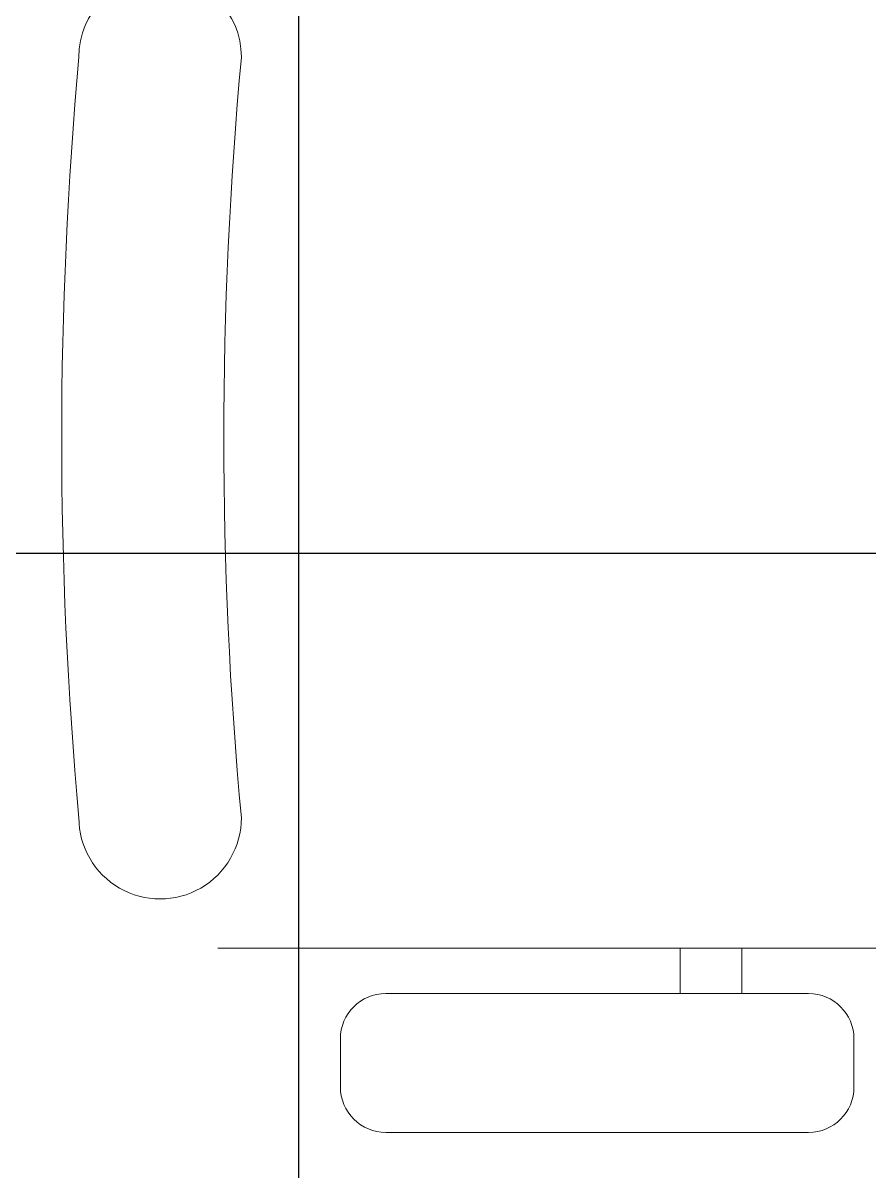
# Model space of a CAD drawing. Header units: inches. Extents: x -12418 to 472786, y -29325 to 19878.
# Drawn here: x 5880.8 to 6246.3, y -9266.7 to -8771 of the extents above; entities that cross this region are included whole.
import ezdxf

# ---------------------------------------------------------------- set-up
doc = ezdxf.new("R2010")
doc.units = ezdxf.units.IN
doc.header["$LTSCALE"] = 25
doc.header["$MEASUREMENT"] = 0
doc.linetypes.add('DASHDOT', pattern=[25.4, 12.7, -6.35, 0, -6.35])
doc.layers.get('0').update_dxf_attribs({"color": 8})
doc.layers.add('00-Ground Floor$0$False Ceiling', color=251, linetype='Continuous')
for name, color, linetype, lineweight in [('00-Ground Floor$0$LOADING', 253, 'Continuous', 5), ('00-Ground Floor$0$NEW Wall', 166, 'Continuous', 5), ('E-LITE-CLNG-CNDT', 6, 'DASHDOT', 35)]:
    doc.layers.add(name, color=color, linetype=linetype, lineweight=lineweight)

# ---------------------------------------------------------------- blocks, each defined once
blk = doc.blocks.new('*X69')
at = {"color": 0}
for p, q in [((5, 3), (5, 3)), ((5, 3), (5, 3)), ((5, 3), (5, 3)), ((5, 3), (5, 3)), ((5, 3), (5, 3)), ((5, 3), (5, 3)), ((5, 3), (5, 3)), ((5, 3), (5, 3)), ((5, 3), (5, 3)), ((5, 3), (5, 3)), ((5, 3), (5, 3)), ((5, 3), (5, 3)), ((5, 3), (5, 3)), ((5, 3), (5, 3)), ((5, 3), (5, 3)), ((5, 3), (5, 3)), ((5, 3), (5, 3)), ((5, 3), (5, 3)), ((5, 3), (5, 3)), ((5, 3), (5, 3)), ((5, 3), (5, 3)), ((5, 3), (5, 3)), ((5, 3), (5, 3)), ((5, 3), (5, 3)), ((5, 3), (5, 3)), ((5, 3), (5, 3)), ((5, 3), (5, 3)), ((5, 3), (5, 3)), ((5, 3), (5, 3)), ((5, 3), (5, 3)), ((5, 3), (5, 3)), ((5, 3), (5, 3)), ((5, 3), (5, 3)), ((5, 3), (5, 3)), ((5, 3), (5, 3)), ((5, 3), (5, 3)), ((5, 3), (5, 3)), ((5, 3), (5, 3)), ((5, 3), (5, 3)), ((5, 3), (5, 3)), ((5, 3), (5, 3)), ((5, 3), (5, 3)), ((5, 3), (5, 3)), ((5, 3), (5, 3)), ((5, 3), (5, 3)), ((5, 3), (5, 3)), ((5, 3), (5, 3)), ((5, 3), (5, 3)), ((5, 3), (5, 3)), ((5, 3), (5, 3)), ((5, 3), (5, 3)), ((5, 3), (5, 3)), ((5, 3), (5, 3)), ((5, 3), (5, 3)), ((5, 3), (5, 3)), ((5, 3), (5, 3)), ((5, 3), (5, 3)), ((5, 3), (5, 3)), ((5, 3), (5, 3)), ((5, 3), (5, 3)), ((5, 3), (5, 3)), ((5, 3), (5, 3)), ((5, 3), (5, 3)), ((5, 3), (5, 3)), ((5, 3), (5, 3)), ((5, 3), (5, 3)), ((6, 3), (5, 3)), ((5, 3), (5, 3)), ((6, 3), (5, 3)), ((5, 3), (5, 3)), ((6, 3), (5, 3)), ((5, 3), (5, 3)), ((6, 3), (5, 3)), ((5, 3), (5, 3)), ((5, 3), (5, 3)), ((5, 3), (5, 3)), ((5, 3), (5, 3)), ((5, 3), (5, 3)), ((5, 3), (5, 3)), ((5, 3), (5, 3)), ((5, 3), (5, 3)), ((5, 3), (5, 3)), ((5, 3), (5, 3)), ((5, 3), (5, 3)), ((5, 3), (5, 3)), ((5, 3), (5, 3)), ((5, 3), (5, 3)), ((5, 3), (5, 3)), ((5, 3), (5, 3)), ((5, 3), (5, 3)), ((5, 3), (5, 3)), ((5, 3), (5, 3)), ((5, 3), (5, 3)), ((5, 3), (5, 3)), ((5, 3), (5, 3)), ((5, 3), (5, 3)), ((6, 3), (6, 3)), ((6, 3), (6, 3)), ((6, 3), (6, 3)), ((6, 3), (6, 3)), ((6, 3), (6, 3)), ((6, 3), (6, 3)), ((6, 3), (6, 3)), ((6, 3), (6, 3)), ((6, 3), (6, 3)), ((6, 3), (6, 3)), ((6, 3), (6, 3)), ((6, 3), (6, 3)), ((6, 3), (6, 3)), ((6, 3), (6, 3)), ((6, 3), (6, 3)), ((6, 3), (6, 3)), ((6, 3), (6, 3)), ((6, 3), (6, 3)), ((6, 3), (6, 3)), ((6, 3), (6, 3)), ((6, 3), (6, 3)), ((6, 3), (6, 3)), ((6, 3), (6, 3)), ((6, 3), (6, 3)), ((6, 3), (6, 3)), ((6, 3), (6, 3)), ((6, 3), (6, 3)), ((6, 3), (6, 3)), ((6, 3), (6, 3)), ((6, 3), (6, 3)), ((6, 3), (6, 3)), ((6, 3), (6, 3)), ((6, 3), (6, 3)), ((6, 3), (6, 3)), ((6, 3), (6, 3)), ((6, 3), (6, 3)), ((6, 3), (6, 3)), ((6, 3), (6, 3)), ((6, 3), (6, 3)), ((6, 3), (6, 3)), ((6, 3), (6, 3)), ((6, 3), (6, 3)), ((6, 3), (6, 3)), ((6, 3), (6, 3)), ((6, 3), (6, 3)), ((6, 3), (6, 3)), ((6, 3), (6, 3)), ((6, 3), (6, 3)), ((6, 3), (6, 3)), ((6, 3), (6, 3)), ((6, 3), (6, 3)), ((6, 3), (6, 3)), ((6, 3), (6, 3)), ((6, 3), (6, 3)), ((6, 3), (6, 3)), ((6, 3), (6, 3)), ((6, 3), (6, 3)), ((6, 3), (6, 3)), ((6, 3), (6, 3)), ((6, 3), (6, 3)), ((6, 3), (6, 3)), ((6, 3), (6, 3)), ((6, 3), (6, 3)), ((6, 3), (6, 3)), ((6, 3), (6, 3)), ((6, 3), (6, 3)), ((6, 3), (6, 3)), ((6, 3), (6, 3)), ((6, 3), (6, 3)), ((6, 3), (6, 3)), ((6, 3), (6, 3)), ((6, 3), (6, 3)), ((6, 3), (6, 3)), ((6, 3), (6, 3)), ((6, 3), (6, 3)), ((6, 3), (6, 3)), ((6, 3), (6, 3)), ((6, 3), (6, 3)), ((6, 3), (6, 3)), ((6, 3), (6, 3)), ((6, 3), (6, 3)), ((6, 3), (6, 3)), ((6, 3), (6, 3)), ((6, 3), (6, 3)), ((6, 3), (6, 3)), ((6, 3), (6, 3)), ((6, 3), (6, 3)), ((6, 3), (6, 3)), ((6, 3), (6, 3)), ((6, 3), (6, 3)), ((6, 3), (6, 3)), ((6, 3), (6, 3)), ((6, 3), (6, 3)), ((6, 3), (6, 3)), ((6, 3), (6, 3)), ((6, 3), (6, 3)), ((6, 3), (6, 3)), ((6, 3), (6, 3)), ((6, 3), (6, 3)), ((6, 3), (6, 3)), ((6, 3), (6, 3)), ((6, 3), (6, 3)), ((6, 3), (6, 3)), ((6, 3), (6, 3)), ((6, 3), (6, 3)), ((6, 3), (6, 3)), ((6, 3), (6, 3)), ((6, 3), (6, 3)), ((6, 3), (6, 3)), ((6, 3), (6, 3)), ((6, 3), (6, 3)), ((6, 3), (6, 3)), ((6, 3), (6, 3)), ((6, 3), (6, 3)), ((6, 3), (6, 3)), ((6, 3), (6, 3)), ((6, 3), (6, 3)), ((6, 3), (6, 3)), ((6, 3), (6, 3)), ((6, 3), (6, 3)), ((6, 3), (6, 3)), ((6, 3), (6, 3)), ((6, 3), (6, 3)), ((6, 3), (6, 3)), ((6, 3), (6, 3)), ((6, 3), (6, 3)), ((6, 3), (6, 3)), ((6, 3), (6, 3)), ((6, 3), (6, 3)), ((6, 3), (6, 3)), ((6, 3), (6, 3)), ((6, 3), (6, 3)), ((6, 3), (6, 3)), ((6, 3), (6, 3)), ((6, 3), (6, 3)), ((6, 3), (6, 3)), ((6, 3), (6, 3)), ((6, 3), (6, 3)), ((6, 3), (6, 3)), ((6, 3), (6, 3)), ((6, 3), (6, 3)), ((6, 3), (6, 3)), ((6, 3), (6, 3)), ((6, 3), (6, 3)), ((6, 3), (6, 3)), ((6, 3), (6, 3)), ((6, 3), (6, 3)), ((6, 3), (6, 3)), ((6, 3), (6, 3)), ((6, 3), (6, 3)), ((6, 3), (6, 3)), ((6, 3), (6, 3)), ((6, 3), (6, 3)), ((6, 3), (6, 3)), ((6, 3), (6, 3)), ((6, 3), (6, 3)), ((6, 3), (6, 3)), ((6, 3), (6, 3)), ((6, 3), (6, 3)), ((6, 3), (6, 3)), ((6, 3), (6, 3)), ((6, 3), (6, 3)), ((6, 3), (6, 3)), ((6, 3), (6, 3)), ((6, 3), (6, 3)), ((6, 3), (6, 3)), ((6, 3), (6, 3)), ((6, 3), (6, 3)), ((6, 3), (6, 3)), ((6, 3), (6, 3)), ((6, 3), (6, 3)), ((6, 3), (6, 3)), ((6, 3), (6, 3)), ((6, 3), (6, 3)), ((6, 3), (6, 3)), ((6, 3), (6, 3)), ((6, 3), (6, 3)), ((6, 3), (6, 3)), ((6, 3), (6, 3)), ((6, 3), (6, 3)), ((6, 3), (6, 3)), ((6, 3), (6, 3)), ((6, 3), (6, 3)), ((6, 3), (6, 3)), ((6, 3), (6, 3)), ((6, 3), (6, 3)), ((6, 3), (6, 3)), ((6, 3), (6, 3)), ((6, 3), (6, 3)), ((6, 3), (6, 3)), ((6, 3), (6, 3)), ((6, 3), (6, 3)), ((6, 3), (6, 3)), ((6, 3), (6, 3)), ((6, 3), (6, 3)), ((6, 3), (6, 3)), ((6, 3), (6, 3)), ((6, 3), (6, 3)), ((6, 3), (6, 3)), ((6, 3), (6, 3)), ((6, 3), (6, 3)), ((6, 3), (6, 3)), ((6, 3), (6, 3)), ((6, 3), (6, 3)), ((6, 3), (5, 3)), ((6, 3), (5, 3)), ((6, 3), (5, 3)), ((6, 3), (5, 3)), ((6, 3), (5, 3)), ((6, 3), (6, 3)), ((6, 3), (6, 3)), ((6, 3), (6, 3)), ((6, 3), (6, 3)), ((6, 3), (6, 3)), ((6, 3), (6, 3)), ((6, 3), (6, 3)), ((6, 3), (6, 3)), ((6, 3), (6, 3)), ((6, 3), (6, 3)), ((6, 3), (6, 3)), ((6, 3), (6, 3)), ((6, 3), (6, 3)), ((6, 3), (6, 3)), ((6, 3), (6, 3)), ((6, 3), (6, 3)), ((6, 3), (6, 3)), ((6, 3), (6, 3)), ((6, 3), (6, 3)), ((6, 3), (6, 3)), ((6, 3), (6, 3)), ((6, 3), (6, 3)), ((6, 3), (6, 3)), ((6, 3), (6, 3)), ((6, 3), (6, 3)), ((6, 3), (6, 3)), ((6, 3), (6, 3)), ((6, 3), (6, 3)), ((6, 3), (6, 3)), ((6, 3), (6, 3)), ((6, 3), (6, 3)), ((6, 3), (6, 3)), ((6, 3), (6, 3)), ((6, 3), (6, 3)), ((6, 3), (6, 3)), ((6, 3), (6, 3)), ((6, 3), (6, 3)), ((6, 3), (6, 3)), ((6, 3), (6, 3)), ((6, 3), (6, 3)), ((6, 3), (6, 3)), ((6, 3), (6, 3)), ((6, 3), (6, 3)), ((6, 3), (6, 3)), ((6, 3), (6, 3)), ((6, 3), (6, 3)), ((6, 3), (6, 3)), ((6, 3), (6, 3)), ((6, 3), (6, 3)), ((6, 3), (6, 3)), ((6, 3), (6, 3)), ((6, 3), (6, 3)), ((6, 3), (6, 3)), ((6, 3), (6, 3)), ((6, 3), (6, 3)), ((6, 3), (6, 3)), ((6, 3), (6, 3)), ((6, 3), (6, 3)), ((6, 3), (6, 3)), ((6, 3), (6, 3)), ((6, 3), (6, 3)), ((6, 3), (6, 3)), ((6, 3), (6, 3)), ((6, 3), (6, 3)), ((6, 3), (6, 3)), ((6, 3), (6, 3)), ((6, 3), (6, 3)), ((6, 3), (6, 3)), ((6, 3), (6, 3)), ((6, 3), (6, 3)), ((6, 3), (6, 3)), ((6, 3), (6, 3)), ((6, 3), (6, 3)), ((6, 3), (6, 3)), ((6, 3), (6, 3)), ((6, 3), (6, 3)), ((6, 3), (6, 3)), ((6, 3), (6, 3)), ((6, 3), (6, 3)), ((6, 3), (6, 3)), ((6, 3), (6, 3)), ((6, 3), (6, 3)), ((6, 3), (6, 3)), ((6, 3), (6, 3)), ((6, 3), (6, 3)), ((6, 3), (6, 3)), ((6, 3), (6, 3)), ((6, 3), (6, 3)), ((6, 3), (6, 3)), ((6, 3), (6, 3)), ((6, 3), (6, 3)), ((6, 3), (6, 3)), ((6, 3), (6, 3)), ((6, 3), (6, 3)), ((6, 3), (6, 3)), ((6, 3), (6, 3)), ((6, 3), (6, 3)), ((6, 3), (6, 3)), ((6, 3), (6, 3)), ((6, 3), (6, 3)), ((6, 3), (6, 3)), ((6, 3), (6, 3)), ((6, 3), (6, 3)), ((6, 3), (6, 3)), ((6, 3), (6, 3)), ((6, 3), (6, 3)), ((6, 3), (6, 3)), ((6, 3), (6, 3)), ((6, 3), (6, 3)), ((6, 3), (6, 3)), ((6, 3), (6, 3)), ((6, 3), (6, 3)), ((6, 3), (6, 3)), ((6, 3), (6, 3)), ((6, 3), (6, 3)), ((6, 3), (6, 3)), ((6, 3), (6, 3)), ((6, 3), (6, 3)), ((6, 3), (6, 3)), ((6, 3), (6, 3)), ((6, 3), (6, 3)), ((6, 3), (6, 3)), ((6, 3), (6, 3)), ((6, 3), (6, 3)), ((6, 3), (6, 3)), ((6, 3), (6, 3)), ((6, 3), (6, 3)), ((6, 3), (6, 3)), ((6, 3), (6, 3)), ((6, 3), (6, 3)), ((6, 3), (6, 3)), ((6, 3), (6, 3)), ((6, 3), (6, 3)), ((6, 3), (6, 3)), ((6, 3), (6, 3)), ((6, 3), (6, 3)), ((6, 3), (6, 3)), ((6, 3), (6, 3)), ((6, 3), (6, 3)), ((6, 3), (6, 3)), ((6, 3), (6, 3)), ((6, 3), (6, 3)), ((6, 3), (6, 3)), ((6, 3), (6, 3)), ((6, 3), (6, 3)), ((6, 3), (6, 3)), ((6, 3), (6, 3)), ((6, 3), (6, 3)), ((6, 3), (6, 3)), ((6, 3), (6, 3)), ((6, 3), (6, 3)), ((6, 3), (6, 3)), ((6, 3), (6, 3)), ((6, 3), (6, 3)), ((6, 3), (6, 3)), ((6, 3), (6, 3)), ((6, 3), (6, 3)), ((6, 3), (6, 3)), ((6, 3), (6, 3)), ((6, 3), (6, 3)), ((6, 3), (6, 3)), ((6, 3), (6, 3)), ((6, 3), (6, 3)), ((6, 3), (6, 3)), ((6, 3), (6, 3)), ((6, 3), (6, 3)), ((6, 3), (6, 3)), ((6, 3), (6, 3)), ((6, 3), (6, 3)), ((6, 3), (6, 3)), ((6, 3), (6, 3)), ((6, 3), (6, 3)), ((6, 3), (6, 3)), ((6, 3), (6, 3)), ((6, 3), (6, 3)), ((6, 3), (6, 3)), ((6, 3), (6, 3)), ((6, 3), (6, 3)), ((6, 3), (6, 3)), ((6, 3), (6, 3)), ((6, 3), (6, 3)), ((6, 3), (6, 3)), ((6, 3), (6, 3)), ((6, 3), (6, 3)), ((6, 3), (6, 3)), ((6, 3), (6, 3)), ((6, 3), (6, 3)), ((6, 3), (6, 3)), ((6, 3), (6, 3)), ((6, 3), (6, 3)), ((6, 3), (6, 3)), ((6, 3), (6, 3)), ((6, 3), (6, 3)), ((6, 3), (6, 3)), ((6, 3), (6, 3)), ((6, 3), (6, 3)), ((6, 3), (6, 3)), ((6, 3), (6, 3)), ((6, 3), (6, 3)), ((6, 3), (6, 3)), ((6, 3), (6, 3)), ((6, 3), (6, 3)), ((6, 3), (6, 3)), ((6, 3), (6, 3)), ((6, 3), (6, 3)), ((6, 3), (6, 3)), ((6, 3), (6, 3)), ((6, 3), (6, 3)), ((6, 3), (6, 3)), ((6, 3), (6, 3)), ((6, 3), (6, 3)), ((6, 3), (6, 3)), ((6, 3), (6, 3)), ((6, 3), (6, 3)), ((6, 3), (6, 3)), ((6, 3), (6, 3)), ((6, 3), (6, 3)), ((6, 3), (6, 3)), ((6, 3), (6, 3)), ((6, 3), (6, 3)), ((6, 3), (6, 3)), ((6, 3), (6, 3)), ((6, 3), (6, 3)), ((6, 3), (6, 3)), ((6, 3), (6, 3)), ((6, 3), (6, 3)), ((6, 3), (6, 3)), ((6, 3), (6, 3)), ((6, 3), (6, 3)), ((6, 3), (6, 3)), ((6, 3), (6, 3)), ((6, 3), (6, 3)), ((6, 3), (6, 3)), ((6, 3), (6, 3)), ((6, 3), (6, 3)), ((6, 3), (6, 3)), ((6, 3), (6, 3)), ((6, 3), (6, 3)), ((6, 3), (6, 3)), ((6, 3), (6, 3)), ((6, 3), (6, 3)), ((6, 3), (6, 3)), ((6, 3), (6, 3)), ((6, 3), (6, 3)), ((6, 3), (6, 3)), ((6, 3), (6, 3)), ((6, 3), (6, 3)), ((6, 3), (6, 3)), ((6, 3), (6, 3)), ((6, 3), (6, 3)), ((6, 3), (6, 3)), ((6, 3), (6, 3)), ((6, 3), (6, 3)), ((6, 3), (6, 3)), ((6, 3), (6, 3)), ((6, 3), (6, 3)), ((6, 3), (6, 3)), ((6, 3), (6, 3)), ((6, 3), (6, 3)), ((6, 3), (6, 3)), ((6, 3), (6, 3)), ((6, 3), (6, 3)), ((6, 3), (6, 3)), ((6, 3), (6, 3)), ((6, 3), (6, 3)), ((6, 3), (6, 3)), ((6, 3), (6, 3)), ((6, 3), (6, 3)), ((6, 3), (6, 3)), ((6, 3), (6, 3)), ((6, 3), (6, 3)), ((6, 3), (6, 3)), ((6, 3), (6, 3)), ((6, 3), (6, 3)), ((6, 3), (6, 3)), ((6, 3), (6, 3)), ((6, 3), (6, 3)), ((6, 3), (6, 3)), ((6, 3), (6, 3)), ((6, 3), (6, 3)), ((6, 3), (6, 3)), ((6, 3), (6, 3)), ((6, 3), (6, 3)), ((6, 3), (6, 3)), ((6, 3), (6, 3)), ((6, 3), (6, 3)), ((6, 3), (6, 3)), ((6, 3), (6, 3)), ((6, 3), (6, 3)), ((6, 3), (6, 3)), ((6, 3), (6, 3)), ((6, 3), (6, 3)), ((6, 3), (6, 3)), ((6, 3), (6, 3)), ((6, 3), (6, 3)), ((6, 3), (6, 3)), ((6, 3), (6, 3)), ((6, 3), (6, 3)), ((6, 3), (6, 3)), ((6, 3), (6, 3)), ((6, 3), (6, 3)), ((6, 3), (6, 3)), ((6, 3), (6, 3)), ((6, 3), (6, 3)), ((6, 3), (6, 3)), ((6, 3), (6, 3)), ((6, 3), (6, 3)), ((6, 3), (6, 3)), ((6, 3), (6, 3)), ((6, 3), (6, 3)), ((6, 3), (6, 3)), ((6, 3), (6, 3)), ((6, 3), (6, 3)), ((6, 3), (6, 3)), ((6, 3), (6, 3)), ((6, 3), (6, 3)), ((6, 3), (6, 3))]:
    blk.add_line(p, q, dxfattribs=at)
blk = doc.blocks.new('*X70')
at = {"color": 0}
for p, q in [((13, 1), (13, 1)), ((13, 1), (13, 1)), ((13, 1), (13, 1)), ((13, 1), (13, 1)), ((13, 1), (13, 1)), ((13, 1), (13, 1)), ((13, 1), (13, 1)), ((13, 1), (13, 1)), ((13, 1), (13, 1)), ((13, 1), (13, 1)), ((13, 1), (13, 1)), ((13, 1), (13, 1)), ((13, 1), (13, 1)), ((13, 1), (13, 1)), ((13, 1), (13, 1)), ((13, 1), (14, 1)), ((13, 1), (14, 1)), ((13, 1), (14, 1)), ((13, 1), (13, 1)), ((13, 1), (13, 1)), ((13, 1), (13, 1)), ((13, 1), (13, 1)), ((13, 1), (13, 1)), ((13, 1), (13, 1)), ((13, 1), (13, 1)), ((13, 1), (13, 1)), ((13, 1), (13, 1)), ((13, 1), (13, 1)), ((13, 1), (13, 1)), ((13, 1), (13, 1)), ((13, 1), (13, 1)), ((13, 1), (13, 1)), ((13, 1), (13, 1)), ((13, 1), (13, 1)), ((13, 1), (13, 1)), ((13, 1), (13, 1)), ((13, 1), (13, 1)), ((13, 1), (13, 1)), ((13, 1), (13, 1)), ((13, 1), (13, 1)), ((13, 1), (13, 1)), ((13, 1), (13, 1)), ((13, 1), (13, 1)), ((13, 1), (13, 1)), ((13, 1), (13, 1)), ((13, 1), (13, 1)), ((13, 1), (13, 1)), ((13, 1), (13, 1)), ((13, 1), (13, 1)), ((13, 1), (13, 1)), ((13, 1), (13, 1)), ((13, 1), (13, 1)), ((13, 1), (13, 1)), ((13, 1), (13, 1)), ((13, 1), (13, 1)), ((13, 1), (13, 1)), ((13, 1), (13, 1)), ((13, 1), (13, 1)), ((13, 1), (13, 1)), ((13, 1), (13, 1)), ((13, 1), (13, 1)), ((13, 1), (13, 1)), ((13, 1), (13, 1)), ((13, 1), (13, 1)), ((13, 1), (13, 1)), ((13, 1), (13, 1)), ((13, 1), (13, 1)), ((13, 1), (13, 1)), ((13, 1), (13, 1)), ((13, 1), (13, 1)), ((13, 1), (13, 1)), ((13, 1), (13, 1)), ((13, 1), (13, 1)), ((13, 1), (13, 1)), ((13, 1), (13, 1)), ((13, 1), (13, 1)), ((13, 1), (13, 1)), ((13, 1), (13, 1)), ((13, 1), (13, 1)), ((13, 1), (13, 1)), ((13, 1), (13, 1)), ((13, 1), (13, 1)), ((13, 1), (13, 1)), ((13, 1), (13, 1)), ((13, 1), (13, 1)), ((13, 1), (13, 1)), ((13, 1), (13, 1)), ((13, 1), (13, 1)), ((13, 1), (13, 1)), ((13, 1), (13, 1)), ((13, 1), (13, 1)), ((13, 1), (13, 1)), ((13, 1), (13, 1)), ((13, 1), (13, 1)), ((13, 1), (13, 1)), ((13, 1), (13, 1)), ((13, 1), (13, 1)), ((13, 1), (13, 1)), ((13, 1), (13, 1)), ((13, 1), (13, 1)), ((13, 1), (13, 1)), ((13, 1), (13, 1)), ((13, 1), (13, 1)), ((13, 1), (13, 1)), ((13, 1), (13, 1)), ((13, 1), (13, 1)), ((13, 1), (13, 1)), ((13, 1), (13, 1)), ((13, 1), (13, 1)), ((13, 1), (13, 1)), ((13, 1), (13, 1)), ((13, 1), (13, 1)), ((13, 1), (13, 1)), ((13, 1), (13, 1)), ((13, 1), (13, 1)), ((13, 1), (13, 1)), ((13, 1), (13, 1)), ((13, 1), (13, 1)), ((13, 1), (13, 1)), ((13, 1), (13, 1)), ((13, 1), (13, 1)), ((13, 1), (13, 1)), ((13, 1), (13, 1)), ((13, 1), (14, 1)), ((13, 0), (13, 0)), ((13, 0), (13, 0)), ((13, 0), (13, 0)), ((13, 0), (13, 0)), ((13, 0), (13, 0)), ((13, 0), (13, 0)), ((13, 0), (13, 0)), ((13, 0), (13, 0)), ((13, 0), (13, 0)), ((13, 0), (13, 0)), ((13, 0), (13, 0)), ((13, 0), (13, 0)), ((13, 0), (13, 0)), ((13, 0), (13, 0)), ((13, 0), (13, 0)), ((13, 0), (13, 0)), ((13, 0), (13, 0)), ((13, 0), (13, 0)), ((13, 0), (13, 0)), ((13, 0), (13, 0)), ((13, 0), (13, 0)), ((13, 0), (13, 0)), ((13, 0), (13, 0)), ((13, 0), (13, 0)), ((13, 0), (13, 0)), ((13, 0), (13, 0)), ((13, 0), (13, 0)), ((13, 0), (13, 0)), ((13, 0), (13, 0)), ((13, 0), (13, 0)), ((13, 0), (13, 0)), ((13, 0), (13, 0)), ((13, 0), (13, 0)), ((13, 0), (13, 0)), ((13, 0), (13, 0)), ((13, 0), (13, 0)), ((13, 0), (13, 0)), ((13, 0), (13, 0)), ((13, 0), (13, 0)), ((13, 0), (13, 0)), ((13, 0), (13, 0)), ((13, 0), (13, 0)), ((13, 0), (13, 0)), ((13, 0), (13, 0)), ((13, 0), (13, 0)), ((13, 0), (13, 0)), ((13, 0), (13, 0)), ((13, 0), (13, 0)), ((13, 0), (14, 0)), ((13, 0), (14, 0)), ((13, 0), (13, 0)), ((13, 0), (14, 0)), ((14, 1), (14, 1)), ((14, 1), (14, 1)), ((14, 1), (14, 1)), ((14, 1), (14, 1)), ((14, 1), (14, 1)), ((14, 1), (14, 1)), ((14, 1), (14, 1)), ((14, 1), (14, 1)), ((14, 1), (14, 1)), ((14, 1), (14, 1)), ((14, 1), (14, 1)), ((14, 1), (14, 1)), ((14, 1), (14, 1)), ((14, 1), (14, 1)), ((14, 1), (14, 1)), ((14, 1), (14, 1)), ((14, 1), (14, 1)), ((14, 1), (14, 1)), ((14, 1), (14, 1)), ((14, 1), (14, 1)), ((14, 1), (14, 1)), ((14, 1), (14, 1)), ((14, 1), (14, 1)), ((14, 1), (14, 1)), ((14, 1), (14, 1)), ((14, 1), (14, 1)), ((14, 1), (14, 1)), ((14, 1), (14, 1)), ((14, 1), (14, 1)), ((14, 1), (14, 1)), ((14, 1), (14, 1)), ((14, 1), (14, 1)), ((14, 1), (14, 1)), ((14, 1), (14, 1)), ((14, 1), (14, 1)), ((14, 1), (14, 1)), ((14, 1), (14, 1)), ((14, 1), (14, 1)), ((14, 1), (14, 1)), ((14, 1), (14, 1)), ((14, 1), (14, 1)), ((14, 1), (14, 1)), ((14, 1), (14, 1)), ((14, 1), (14, 1)), ((14, 1), (14, 1)), ((14, 1), (14, 1)), ((14, 1), (14, 1)), ((14, 1), (14, 1)), ((14, 1), (14, 1)), ((14, 1), (14, 1)), ((14, 1), (14, 1)), ((14, 1), (14, 1)), ((14, 1), (14, 1)), ((14, 1), (14, 1)), ((14, 1), (14, 1)), ((14, 1), (14, 1)), ((14, 1), (14, 1)), ((14, 1), (14, 1)), ((14, 1), (14, 1)), ((14, 1), (14, 1)), ((14, 1), (14, 1)), ((14, 1), (14, 1)), ((14, 1), (14, 1)), ((14, 1), (14, 1)), ((14, 1), (14, 1)), ((14, 1), (14, 1)), ((14, 1), (14, 1)), ((14, 1), (14, 1)), ((14, 1), (14, 1)), ((14, 1), (14, 1)), ((14, 1), (14, 1)), ((14, 1), (14, 1)), ((14, 1), (14, 1)), ((14, 1), (14, 1)), ((14, 1), (14, 1)), ((14, 1), (14, 1)), ((14, 1), (14, 1)), ((14, 1), (14, 1)), ((14, 1), (14, 1)), ((14, 1), (14, 1)), ((14, 1), (14, 1)), ((14, 1), (14, 1)), ((14, 1), (14, 1)), ((14, 1), (14, 1)), ((14, 1), (14, 1)), ((14, 1), (14, 1)), ((14, 1), (14, 1)), ((14, 1), (14, 1)), ((14, 1), (14, 1)), ((14, 1), (14, 1)), ((14, 1), (14, 1)), ((14, 1), (14, 1)), ((14, 1), (14, 1)), ((14, 1), (14, 1)), ((14, 0), (14, 0)), ((14, 0), (14, 0)), ((14, 0), (14, 0)), ((14, 0), (14, 0)), ((14, 0), (14, 0)), ((14, 0), (14, 0)), ((14, 0), (14, 0)), ((14, 0), (14, 0)), ((14, 0), (14, 0)), ((14, 0), (14, 0)), ((14, 0), (14, 0)), ((14, 0), (14, 0)), ((14, 0), (14, 0)), ((14, 0), (14, 0)), ((14, 0), (14, 0)), ((14, 0), (14, 0)), ((14, 0), (14, 0)), ((14, 0), (14, 0)), ((14, 0), (14, 0)), ((14, 0), (14, 0)), ((14, 0), (14, 0)), ((14, 0), (14, 0)), ((14, 0), (14, 0)), ((14, 0), (14, 0)), ((14, 0), (14, 0)), ((14, 0), (14, 0)), ((14, 0), (14, 0)), ((14, 0), (14, 0)), ((14, 0), (14, 0)), ((14, 0), (14, 0)), ((14, 0), (14, 0)), ((14, 0), (14, 0)), ((14, 0), (14, 0)), ((14, 0), (14, 0)), ((14, 0), (14, 0)), ((14, 0), (14, 0)), ((14, 0), (14, 0)), ((14, 0), (14, 0)), ((14, 0), (14, 0)), ((14, 0), (14, 0)), ((14, 0), (14, 0)), ((14, 0), (14, 0)), ((14, 0), (14, 0)), ((14, 0), (14, 0)), ((14, 0), (14, 0)), ((14, 0), (14, 0)), ((14, 0), (14, 0)), ((14, 0), (14, 0)), ((13, 0), (13, 0)), ((13, 0), (14, 0)), ((13, 0), (13, 0)), ((13, 0), (14, 0)), ((13, 0), (13, 0)), ((13, 0), (14, 0)), ((13, 0), (13, 0)), ((13, 0), (13, 0)), ((13, 0), (13, 0)), ((13, 0), (13, 0)), ((13, 0), (14, 0)), ((13, 0), (13, 0)), ((13, 0), (14, 0)), ((13, 0), (13, 0)), ((13, 0), (14, 0)), ((13, 0), (13, 0)), ((13, 0), (14, 0)), ((13, 0), (13, 0)), ((13, 0), (14, 0)), ((13, 0), (13, 0)), ((13, 0), (14, 0)), ((13, 0), (13, 0)), ((13, 0), (14, 0)), ((13, 0), (13, 0)), ((13, 0), (13, 0)), ((13, 0), (13, 0)), ((13, 0), (14, 0)), ((13, 0), (13, 0)), ((13, 0), (14, 0)), ((13, 0), (13, 0)), ((13, 0), (14, 0)), ((13, 0), (13, 0)), ((13, 0), (14, 0)), ((13, 0), (13, 0)), ((13, 0), (13, 0)), ((13, 0), (13, 0)), ((13, 0), (13, 0)), ((13, 0), (13, 0)), ((13, 0), (13, 0)), ((13, 0), (13, 0)), ((13, 0), (13, 0)), ((13, 0), (13, 0)), ((13, 0), (13, 0)), ((13, 0), (13, 0)), ((13, 0), (13, 0)), ((13, 0), (13, 0)), ((13, 0), (13, 0)), ((13, 0), (13, 0)), ((13, 0), (13, 0)), ((13, 0), (13, 0)), ((13, 0), (13, 0)), ((13, 0), (13, 0)), ((13, 0), (13, 0)), ((13, 0), (13, 0)), ((13, 0), (13, 0)), ((13, 0), (13, 0)), ((13, 0), (13, 0)), ((13, 0), (13, 0)), ((13, 0), (13, 0)), ((13, 0), (13, 0)), ((13, 0), (13, 0)), ((13, 0), (13, 0)), ((13, 0), (13, 0)), ((13, 0), (13, 0)), ((13, -1), (13, -1)), ((13, -1), (13, -1)), ((13, -1), (13, -1)), ((13, -1), (13, -1)), ((13, -1), (13, -1)), ((13, -1), (14, -1)), ((13, -1), (13, -1)), ((14, 0), (14, 0)), ((14, 0), (14, 0)), ((14, 0), (14, 0)), ((14, 0), (14, 0)), ((14, 0), (14, 0)), ((14, 0), (14, 0)), ((14, 0), (14, 0)), ((14, 0), (14, 0)), ((14, 0), (14, 0)), ((14, 0), (14, 0)), ((14, 0), (14, 0)), ((14, 0), (14, 0)), ((14, 0), (14, 0)), ((14, 0), (14, 0)), ((14, 0), (14, 0)), ((13, 0), (14, 0)), ((14, 0), (14, 0)), ((14, 0), (14, 0)), ((14, 0), (14, 0)), ((14, 0), (14, 0)), ((14, 0), (14, 0)), ((14, 0), (14, 0)), ((14, 0), (14, 0)), ((14, 0), (14, 0)), ((14, 0), (14, 0)), ((14, 0), (14, 0)), ((14, 0), (14, 0)), ((14, 0), (14, 0)), ((14, 0), (14, 0)), ((14, 0), (14, 0)), ((14, 0), (14, 0)), ((14, 0), (14, 0)), ((14, 0), (14, 0)), ((14, 0), (14, 0)), ((14, 0), (14, 0)), ((14, 0), (14, 0)), ((14, 0), (14, 0)), ((14, 0), (14, 0)), ((14, 0), (14, 0)), ((14, 0), (14, 0)), ((14, 0), (14, 0)), ((14, 0), (14, 0)), ((14, 0), (14, 0)), ((14, 0), (14, 0)), ((14, 0), (14, 0)), ((14, 0), (14, 0)), ((14, 0), (14, 0)), ((14, 0), (14, 0)), ((14, 0), (14, 0)), ((14, 0), (14, 0)), ((14, -1), (14, -1)), ((14, -1), (14, -1)), ((14, -1), (14, -1)), ((14, -1), (14, -1)), ((14, -1), (14, -1))]:
    blk.add_line(p, q, dxfattribs=at)
blk = doc.blocks.new('00-Ground Floor$0$GF21018-P')
at = {"color": 0}
for p, q in [((0.22049, 0.47563), (0.22049, 0.0675)), ((0.25963, 0.34221), (0.2804, 0.34221)), ((0.24001, 0.32259), (0.24001, 0.14)), ((0.30001, 0.32259), (0.30001, 0.14)), ((0.22049, 0.29372), (0.24001, 0.29372)), ((0.22049, 0.26708), (0.24001, 0.26708)), ((0.25963, 0.12039), (0.2804, 0.12039))]:
    blk.add_line(p, q, dxfattribs=at)
for points in [[(0.24001, 0.29372), (0.24001, 0.29372), (0.24001, 0.29372), (0.24001, 0.29372), (0.24001, 0.29372), (0.24001, 0.29372), (0.24001, 0.29372), (0.24001, 0.29372), (0.24001, 0.29372), (0.24001, 0.29372), (0.24001, 0.29372), (0.24001, 0.29372), (0.24001, 0.29372), (0.24001, 0.29372), (0.24001, 0.29372), (0.24001, 0.29372), (0.24001, 0.29372), (0.24001, 0.29372), (0.24001, 0.29372), (0.24001, 0.29372), (0.24001, 0.29372), (0.24001, 0.29372), (0.24001, 0.29372), (0.24001, 0.29372), (0.24001, 0.29372), (0.24001, 0.29372), (0.24001, 0.29372), (0.24001, 0.29372), (0.24001, 0.29372), (0.24001, 0.29372), (0.24001, 0.29372), (0.24001, 0.29372), (0.24001, 0.29372), (0.24001, 0.29372), (0.24001, 0.29372), (0.24001, 0.29372), (0.24001, 0.29372), (0.24001, 0.29372), (0.24001, 0.29372), (0.24001, 0.29372), (0.24001, 0.29372), (0.24001, 0.29372), (0.24001, 0.29372), (0.24001, 0.29372), (0.24001, 0.29372), (0.24001, 0.29372), (0.24001, 0.29372), (0.24001, 0.29372), (0.24001, 0.29372), (0.24001, 0.29372), (0.24001, 0.29372), (0.24001, 0.29372), (0.24001, 0.29372), (0.24001, 0.29372), (0.24001, 0.29372), (0.24001, 0.29372), (0.24001, 0.29372), (0.24001, 0.29372), (0.24001, 0.29372), (0.24001, 0.29372), (0.24001, 0.29372), (0.24001, 0.29372), (0.24001, 0.29372), (0.24001, 0.29372), (0.24001, 0.29372), (0.24001, 0.29372), (0.24001, 0.29372), (0.24001, 0.29372), (0.24001, 0.29372), (0.24001, 0.29372), (0.24001, 0.29372), (0.24001, 0.29372), (0.24001, 0.29372), (0.24001, 0.29372), (0.24001, 0.29372), (0.24001, 0.29372), (0.24001, 0.29372), (0.24001, 0.29372), (0.24001, 0.29372), (0.24001, 0.29372), (0.24001, 0.29372), (0.24001, 0.29372), (0.24001, 0.29372), (0.24001, 0.29372), (0.24001, 0.29372), (0.24001, 0.29372), (0.24001, 0.29372), (0.24001, 0.29372), (0.24001, 0.29372), (0.24001, 0.29372), (0.24001, 0.29372), (0.24001, 0.29372), (0.24001, 0.29372), (0.24001, 0.29372), (0.24001, 0.29372), (0.24001, 0.29372), (0.24001, 0.29372), (0.24001, 0.29372), (0.24001, 0.29372), (0.24001, 0.29372), (0.24001, 0.29372), (0.24001, 0.29372), (0.24001, 0.29372), (0.24001, 0.29372), (0.24001, 0.29372), (0.24001, 0.29372), (0.24001, 0.29372), (0.24001, 0.29372), (0.24001, 0.29372), (0.24001, 0.29372), (0.24001, 0.29372), (0.24001, 0.29372), (0.24001, 0.29372), (0.24001, 0.29372), (0.24001, 0.29372), (0.24001, 0.29372), (0.24001, 0.29372), (0.24001, 0.29372), (0.24001, 0.29372), (0.24001, 0.29372), (0.24001, 0.29372), (0.24001, 0.29372), (0.24001, 0.29372), (0.24001, 0.29372), (0.24001, 0.29372), (0.24001, 0.29372), (0.24001, 0.29372), (0.24001, 0.29372), (0.24001, 0.29372), (0.24001, 0.29372), (0.24001, 0.29372), (0.24001, 0.29372), (0.24001, 0.29372), (0.24001, 0.29372), (0.24001, 0.29372), (0.24001, 0.29372), (0.24001, 0.29372), (0.24001, 0.29372), (0.24001, 0.29372), (0.24001, 0.29372), (0.24001, 0.29372), (0.24001, 0.29372), (0.24001, 0.29372), (0.24001, 0.29372), (0.24001, 0.29372), (0.24001, 0.29372), (0.24001, 0.29372), (0.24001, 0.29372), (0.24001, 0.29372), (0.24001, 0.29372), (0.24001, 0.29372), (0.24001, 0.29372), (0.24001, 0.29372), (0.24001, 0.29372), (0.24001, 0.29372), (0.24001, 0.29372), (0.24001, 0.29372), (0.24001, 0.29372), (0.24001, 0.29372), (0.24001, 0.29372), (0.24001, 0.29372), (0.24001, 0.29372), (0.24001, 0.29372), (0.24001, 0.29372), (0.24001, 0.29372), (0.24001, 0.29372), (0.24001, 0.29372), (0.24001, 0.29372), (0.24001, 0.29372), (0.24001, 0.29372), (0.24001, 0.29372), (0.24001, 0.29372), (0.24001, 0.29372), (0.24001, 0.29372), (0.24001, 0.29372), (0.24001, 0.29372), (0.24001, 0.29372), (0.24001, 0.29372), (0.24001, 0.29372), (0.24001, 0.29372), (0.24001, 0.29372), (0.24001, 0.29372), (0.24001, 0.29372), (0.24001, 0.29372), (0.24001, 0.29372), (0.24001, 0.29372), (0.24001, 0.29372), (0.24001, 0.29372), (0.24001, 0.29372), (0.24001, 0.29372), (0.24001, 0.29372), (0.24001, 0.29372), (0.24001, 0.29372), (0.24001, 0.29372), (0.24001, 0.29372), (0.24001, 0.29372), (0.24001, 0.29372), (0.24001, 0.29372), (0.24001, 0.29372), (0.24001, 0.29372), (0.24001, 0.29372), (0.24001, 0.29372), (0.24001, 0.29372), (0.24001, 0.29372), (0.24001, 0.29372), (0.24001, 0.29372), (0.24001, 0.29372), (0.24001, 0.29372), (0.24001, 0.29372), (0.24001, 0.29372), (0.24001, 0.29372), (0.24001, 0.29372), (0.24001, 0.29372), (0.24001, 0.29372), (0.24001, 0.29372), (0.24001, 0.29372), (0.24001, 0.29372), (0.24001, 0.29372), (0.24001, 0.29372), (0.24001, 0.29372), (0.24001, 0.29372), (0.24001, 0.29372), (0.24001, 0.29372), (0.24001, 0.29372), (0.24001, 0.29372), (0.24001, 0.29372), (0.24001, 0.29372), (0.24001, 0.29372), (0.24001, 0.29372), (0.24001, 0.29372), (0.24001, 0.29372), (0.24001, 0.29372), (0.24001, 0.29372), (0.24001, 0.29372), (0.24001, 0.29372), (0.24001, 0.29372), (0.24001, 0.29372), (0.24001, 0.29372), (0.24001, 0.29372), (0.24001, 0.29372), (0.24001, 0.29372), (0.24001, 0.29372), (0.24001, 0.29372), (0.24001, 0.29372), (0.24001, 0.29372), (0.24001, 0.29372), (0.24001, 0.29372), (0.24001, 0.29372), (0.24001, 0.29372), (0.24001, 0.29372), (0.24001, 0.29372), (0.24001, 0.29372), (0.24001, 0.29372), (0.24001, 0.29372), (0.24001, 0.29372), (0.24001, 0.29372), (0.24001, 0.29372), (0.24001, 0.29372), (0.24001, 0.29372), (0.24001, 0.29372), (0.24001, 0.29372), (0.24001, 0.29372), (0.24001, 0.29372), (0.24001, 0.29372), (0.24001, 0.29372), (0.24001, 0.29372), (0.24001, 0.29372), (0.24001, 0.29372), (0.24001, 0.29372), (0.24001, 0.29372), (0.24001, 0.29372), (0.24001, 0.29372), (0.24001, 0.29372), (0.24001, 0.29372), (0.24001, 0.29372), (0.24001, 0.29372), (0.24001, 0.29372)], [(0.24001, 0.29372), (0.24001, 0.29372), (0.24001, 0.29372), (0.24001, 0.29372), (0.24001, 0.29372), (0.24001, 0.29372), (0.24001, 0.29372), (0.24001, 0.29372), (0.24001, 0.29372), (0.24001, 0.29372), (0.24001, 0.29372), (0.24001, 0.29372), (0.24001, 0.29372), (0.24001, 0.29372), (0.24001, 0.29372), (0.24001, 0.29372), (0.24001, 0.29372), (0.24001, 0.29372), (0.24001, 0.29372), (0.24001, 0.29372), (0.24001, 0.29372), (0.24001, 0.29372), (0.24001, 0.29372), (0.24001, 0.29372), (0.24001, 0.29372), (0.24001, 0.29372), (0.24001, 0.29372), (0.24001, 0.29372), (0.24001, 0.29372), (0.24001, 0.29372), (0.24001, 0.29372), (0.24001, 0.29372), (0.24001, 0.29372), (0.24001, 0.29372), (0.24001, 0.29372), (0.24001, 0.29372), (0.24001, 0.29372), (0.24001, 0.29372), (0.24001, 0.29372), (0.24001, 0.29372), (0.24001, 0.29372), (0.24001, 0.29372), (0.24001, 0.29372), (0.24001, 0.29372), (0.24001, 0.29372), (0.24001, 0.29372), (0.24001, 0.29372), (0.24001, 0.29372), (0.24001, 0.29372), (0.24001, 0.29372), (0.24001, 0.29372), (0.24001, 0.29372), (0.24001, 0.29372), (0.24001, 0.29372), (0.24001, 0.29372), (0.24001, 0.29372), (0.24001, 0.29372), (0.24001, 0.29372), (0.24001, 0.29372), (0.24001, 0.29372), (0.24001, 0.29372), (0.24001, 0.29372), (0.24001, 0.29372), (0.24001, 0.29372), (0.24001, 0.29372), (0.24001, 0.29372), (0.24001, 0.29372), (0.24001, 0.29372), (0.24001, 0.29372), (0.24001, 0.29372), (0.24001, 0.29372), (0.24001, 0.29372), (0.24001, 0.29372), (0.24001, 0.29372), (0.24001, 0.29372), (0.24001, 0.29372), (0.24001, 0.29372), (0.24001, 0.29372), (0.24001, 0.29372), (0.24001, 0.29372), (0.24001, 0.29372), (0.24001, 0.29372), (0.24001, 0.29372), (0.24001, 0.29372), (0.24001, 0.29372), (0.24001, 0.29372), (0.24001, 0.29372), (0.24001, 0.29372), (0.24001, 0.29372), (0.24001, 0.29372), (0.24001, 0.29372), (0.24001, 0.29372), (0.24001, 0.29372), (0.24001, 0.29372), (0.24001, 0.29372), (0.24001, 0.29372), (0.24001, 0.29372), (0.24001, 0.29372), (0.24001, 0.29372), (0.24001, 0.29372), (0.24001, 0.29372), (0.24001, 0.29372), (0.24001, 0.29372), (0.24001, 0.29372), (0.24001, 0.29372), (0.24001, 0.29372), (0.24001, 0.29372), (0.24001, 0.29372), (0.24001, 0.29372), (0.24001, 0.29372), (0.24001, 0.29372), (0.24001, 0.29372), (0.24001, 0.29372), (0.24001, 0.29372), (0.24001, 0.29372), (0.24001, 0.29372), (0.24001, 0.29372), (0.24001, 0.29372), (0.24001, 0.29372), (0.24001, 0.29372), (0.24001, 0.29372), (0.24001, 0.29372), (0.24001, 0.29372), (0.24001, 0.29372), (0.24001, 0.29372), (0.24001, 0.29372), (0.24001, 0.29372), (0.24001, 0.29372), (0.24001, 0.29372), (0.24001, 0.29372), (0.24001, 0.29372), (0.24001, 0.29372), (0.24001, 0.29372), (0.24001, 0.29372), (0.24001, 0.29372), (0.24001, 0.29372), (0.24001, 0.29372), (0.24001, 0.29372), (0.24001, 0.29372), (0.24001, 0.29372), (0.24001, 0.29372), (0.24001, 0.29372), (0.24001, 0.29372), (0.24001, 0.29372), (0.24001, 0.29372), (0.24001, 0.29372), (0.24001, 0.29372), (0.24001, 0.29372), (0.24001, 0.29372), (0.24001, 0.29372), (0.24001, 0.29372), (0.24001, 0.29372), (0.24001, 0.29372), (0.24001, 0.29372), (0.24001, 0.29372), (0.24001, 0.29372), (0.24001, 0.29372), (0.24001, 0.29372), (0.24001, 0.29372), (0.24001, 0.29372), (0.24001, 0.29372), (0.24001, 0.29372), (0.24001, 0.29372), (0.24001, 0.29372), (0.24001, 0.29372), (0.24001, 0.29372), (0.24001, 0.29372), (0.24001, 0.29372), (0.24001, 0.29372), (0.24001, 0.29372), (0.24001, 0.29372), (0.24001, 0.29372), (0.24001, 0.29372), (0.24001, 0.29372), (0.24001, 0.29372), (0.24001, 0.29372), (0.24001, 0.29372), (0.24001, 0.29372), (0.24001, 0.29372), (0.24001, 0.29372), (0.24001, 0.29372), (0.24001, 0.29372), (0.24001, 0.29372), (0.24001, 0.29372), (0.24001, 0.29372), (0.24001, 0.29372), (0.24001, 0.29372), (0.24001, 0.29372), (0.24001, 0.29372), (0.24001, 0.29372), (0.24001, 0.29372), (0.24001, 0.29372), (0.24001, 0.29372), (0.24001, 0.29372), (0.24001, 0.29372), (0.24001, 0.29372), (0.24001, 0.29372), (0.24001, 0.29372), (0.24001, 0.29372), (0.24001, 0.29372), (0.24001, 0.29372), (0.24001, 0.29372), (0.24001, 0.29372), (0.24001, 0.29372), (0.24001, 0.29372), (0.24001, 0.29372), (0.24001, 0.29372), (0.24001, 0.29372), (0.24001, 0.29372), (0.24001, 0.29372), (0.24001, 0.29372), (0.24001, 0.29372), (0.24001, 0.29372), (0.24001, 0.29372), (0.24001, 0.29372), (0.24001, 0.29372), (0.24001, 0.29372), (0.24001, 0.29372), (0.24001, 0.29372)], [(0.24001, 0.29372), (0.24001, 0.29372), (0.24001, 0.29372), (0.24001, 0.29372), (0.24001, 0.29372), (0.24001, 0.29372), (0.24001, 0.29372), (0.24001, 0.29372), (0.24001, 0.29372), (0.24001, 0.29372), (0.24001, 0.29372), (0.24001, 0.29372), (0.24001, 0.29372), (0.24001, 0.29372), (0.24001, 0.29372), (0.24001, 0.29372), (0.24001, 0.29372), (0.24001, 0.29372), (0.24001, 0.29372), (0.24001, 0.29372), (0.24001, 0.29372), (0.24001, 0.29372), (0.24001, 0.29372), (0.24001, 0.29372), (0.24001, 0.29372), (0.24001, 0.29372), (0.24001, 0.29372), (0.24001, 0.29372), (0.24001, 0.29372), (0.24001, 0.29372), (0.24001, 0.29372), (0.24001, 0.29372), (0.24001, 0.29372), (0.24001, 0.29372), (0.24001, 0.29372), (0.24001, 0.29372), (0.24001, 0.29372), (0.24001, 0.29372), (0.24001, 0.29372), (0.24001, 0.29372), (0.24001, 0.29372), (0.24001, 0.29372), (0.24001, 0.29372), (0.24001, 0.29372), (0.24001, 0.29372), (0.24001, 0.29372), (0.24001, 0.29372), (0.24001, 0.29372), (0.24001, 0.29372), (0.24001, 0.29372), (0.24001, 0.29372), (0.24001, 0.29372), (0.24001, 0.29372), (0.24001, 0.29372), (0.24001, 0.29372), (0.24001, 0.29372), (0.24001, 0.29372), (0.24001, 0.29372), (0.24001, 0.29372), (0.24001, 0.29372), (0.24001, 0.29372), (0.24001, 0.29372), (0.24001, 0.29372), (0.24001, 0.29372), (0.24001, 0.29372), (0.24001, 0.29372), (0.24001, 0.29372), (0.24001, 0.29372), (0.24001, 0.29372), (0.24001, 0.29372), (0.24001, 0.29372), (0.24001, 0.29372), (0.24001, 0.29372), (0.24001, 0.29372), (0.24001, 0.29372), (0.24001, 0.29372), (0.24001, 0.29372), (0.24001, 0.29372), (0.24001, 0.29372), (0.24001, 0.29372), (0.24001, 0.29372), (0.24001, 0.29372), (0.24001, 0.29372), (0.24001, 0.29372), (0.24001, 0.29372), (0.24001, 0.29372), (0.24001, 0.29372), (0.24001, 0.29372), (0.24001, 0.29372), (0.24001, 0.29372), (0.24001, 0.29372), (0.24001, 0.29372), (0.24001, 0.29372), (0.24001, 0.29372), (0.24001, 0.29372), (0.24001, 0.29372), (0.24001, 0.29372), (0.24001, 0.29372), (0.24001, 0.29372), (0.24001, 0.29372), (0.24001, 0.29372), (0.24001, 0.29372), (0.24001, 0.29372), (0.24001, 0.29372), (0.24001, 0.29372), (0.24001, 0.29372), (0.24001, 0.29372), (0.24001, 0.29372), (0.24001, 0.29372), (0.24001, 0.29372), (0.24001, 0.29372), (0.24001, 0.29372), (0.24001, 0.29372), (0.24001, 0.29372), (0.24001, 0.29372), (0.24001, 0.29372), (0.24001, 0.29372), (0.24001, 0.29372), (0.24001, 0.29372), (0.24001, 0.29372), (0.24001, 0.29372), (0.24001, 0.29372), (0.24001, 0.29372), (0.24001, 0.29372), (0.24001, 0.29372), (0.24001, 0.29372), (0.24001, 0.29372), (0.24001, 0.29372), (0.24001, 0.29372), (0.24001, 0.29372), (0.24001, 0.29372), (0.24001, 0.29372), (0.24001, 0.29372), (0.24001, 0.29372), (0.24001, 0.29372), (0.24001, 0.29372), (0.24001, 0.29372), (0.24001, 0.29372), (0.24001, 0.29372), (0.24001, 0.29372), (0.24001, 0.29372), (0.24001, 0.29372), (0.24001, 0.29372), (0.24001, 0.29372), (0.24001, 0.29372), (0.24001, 0.29372), (0.24001, 0.29372), (0.24001, 0.29372), (0.24001, 0.29372), (0.24001, 0.29372), (0.24001, 0.29372), (0.24001, 0.29372), (0.24001, 0.29372), (0.24001, 0.29372), (0.24001, 0.29372), (0.24001, 0.29372), (0.24001, 0.29372), (0.24001, 0.29372), (0.24001, 0.29372), (0.24001, 0.29372), (0.24001, 0.29372), (0.24001, 0.29372), (0.24001, 0.29372), (0.24001, 0.29372), (0.24001, 0.29372), (0.24001, 0.29372), (0.24001, 0.29372), (0.24001, 0.29372), (0.24001, 0.29372), (0.24001, 0.29372), (0.24001, 0.29372), (0.24001, 0.29372), (0.24001, 0.29372), (0.24001, 0.29372), (0.24001, 0.29372), (0.24001, 0.29372), (0.24001, 0.29372), (0.24001, 0.29372), (0.24001, 0.29372), (0.24001, 0.29372), (0.24001, 0.29372), (0.24001, 0.29372), (0.24001, 0.29372), (0.24001, 0.29372), (0.24001, 0.29372), (0.24001, 0.29372), (0.24001, 0.29372), (0.24001, 0.29372), (0.24001, 0.29372), (0.24001, 0.29372), (0.24001, 0.29372), (0.24001, 0.29372), (0.24001, 0.29372), (0.24001, 0.29372), (0.24001, 0.29372), (0.24001, 0.29372), (0.24001, 0.29372), (0.24001, 0.29372), (0.24001, 0.29372), (0.24001, 0.29372), (0.24001, 0.29372), (0.24001, 0.29372), (0.24001, 0.29372), (0.24001, 0.29372), (0.24001, 0.29372), (0.24001, 0.29372), (0.24001, 0.29372), (0.24001, 0.29372), (0.24001, 0.29372), (0.24001, 0.29372), (0.24001, 0.29372), (0.24001, 0.29372), (0.24001, 0.29372), (0.24001, 0.29372)]]:
    blk.add_lwpolyline(points, close=True, dxfattribs=at)
for centre, radius, start, end in [((0.25963, 0.32259), 0.01962, 90, 180), ((0.2804, 0.32259), 0.01962, 0, 90), ((0.25963, 0.14), 0.01962, 180, 270), ((0.2804, 0.14), 0.01962, 270, 0), ((-0.16429, 0.0425), 0.03511, 90, 270), ((0, 1.84674), 1.77674, 264.69456, 275.30527), ((0.16409, 0.0425), 0.03511, 270, 90), ((0, 1.83136), 1.83136, 264.85322, 275.14698)]:
    blk.add_arc(centre, radius, start, end, dxfattribs=at)
at = {"layer": '00-Ground Floor$0$NEW Wall', "color": 0, "linetype": 'Continuous'}
for points in [[(0.24001, 0.29372), (0.24001, 0.29372), (0.24001, 0.29372), (0.24001, 0.29372), (0.24001, 0.29372), (0.24001, 0.29372), (0.24001, 0.29372), (0.24001, 0.29372)], [(0.24001, 0.29372), (0.24001, 0.29372), (0.24001, 0.29372), (0.24001, 0.29372), (0.24001, 0.29372), (0.24001, 0.29372), (0.24001, 0.29372)], [(0.24001, 0.29372), (0.24001, 0.29372), (0.24001, 0.29372), (0.24001, 0.29372), (0.24001, 0.29372), (0.24001, 0.29372), (0.24001, 0.29372), (0.24001, 0.29372), (0.24001, 0.29372)], [(0.24001, 0.29372), (0.24001, 0.29372), (0.24001, 0.29372), (0.24001, 0.29372), (0.24001, 0.29372), (0.24001, 0.29372), (0.24001, 0.29372), (0.24001, 0.29372), (0.24001, 0.29372), (0.24001, 0.29372)], [(0.24001, 0.29372), (0.24001, 0.29372), (0.24001, 0.29372), (0.24001, 0.29372), (0.24001, 0.29372), (0.24001, 0.29372), (0.24001, 0.29372), (0.24001, 0.29372), (0.24001, 0.29372), (0.24001, 0.29372), (0.24001, 0.29372), (0.24001, 0.29372), (0.24001, 0.29372), (0.24001, 0.29372), (0.24001, 0.29372)], [(0.24001, 0.29372), (0.24001, 0.29372), (0.24001, 0.29372), (0.24001, 0.29372), (0.24001, 0.29372), (0.24001, 0.29372), (0.24001, 0.29372), (0.24001, 0.29372), (0.24001, 0.29372), (0.24001, 0.29372)], [(0.24001, 0.29372), (0.24001, 0.29372), (0.24001, 0.29372), (0.24001, 0.29372), (0.24001, 0.29372), (0.24001, 0.29372), (0.24001, 0.29372), (0.24001, 0.29372), (0.24001, 0.29372), (0.24001, 0.29372)], [(0.24001, 0.29372), (0.24001, 0.29372), (0.24001, 0.29372), (0.24001, 0.29372), (0.24001, 0.29372), (0.24001, 0.29372), (0.24001, 0.29372), (0.24001, 0.29372), (0.24001, 0.29372), (0.24001, 0.29372)], [(0.24001, 0.29372), (0.24001, 0.29372), (0.24001, 0.29372), (0.24001, 0.29372), (0.24001, 0.29372), (0.24001, 0.29372), (0.24001, 0.29372), (0.24001, 0.29372), (0.24001, 0.29372), (0.24001, 0.29372), (0.24001, 0.29372), (0.24001, 0.29372), (0.24001, 0.29372), (0.24001, 0.29372), (0.24001, 0.29372), (0.24001, 0.29372), (0.24001, 0.29372), (0.24001, 0.29372)], [(0.24001, 0.29372), (0.24001, 0.29372), (0.24001, 0.29372), (0.24001, 0.29372), (0.24001, 0.29372), (0.24001, 0.29372), (0.24001, 0.29372), (0.24001, 0.29372), (0.24001, 0.29372), (0.24001, 0.29372), (0.24001, 0.29372), (0.24001, 0.29372)], [(0.24001, 0.29372), (0.24001, 0.29372), (0.24001, 0.29372), (0.24001, 0.29372), (0.24001, 0.29372), (0.24001, 0.29372), (0.24001, 0.29372)], [(0.24001, 0.29372), (0.24001, 0.29372), (0.24001, 0.29372), (0.24001, 0.29372), (0.24001, 0.29372), (0.24001, 0.29372), (0.24001, 0.29372), (0.24001, 0.29372), (0.24001, 0.29372), (0.24001, 0.29372), (0.24001, 0.29372), (0.24001, 0.29372), (0.24001, 0.29372), (0.24001, 0.29372), (0.24001, 0.29372), (0.24001, 0.29372), (0.24001, 0.29372), (0.24001, 0.29372), (0.24001, 0.29372), (0.24001, 0.29372), (0.24001, 0.29372), (0.24001, 0.29372), (0.24001, 0.29372), (0.24001, 0.29372), (0.24001, 0.29372), (0.24001, 0.29372), (0.24001, 0.29372), (0.24001, 0.29372), (0.24001, 0.29372), (0.24001, 0.29372), (0.24001, 0.29372), (0.24001, 0.29372), (0.24001, 0.29372), (0.24001, 0.29372), (0.24001, 0.29372), (0.24001, 0.29372), (0.24001, 0.29372), (0.24001, 0.29372), (0.24001, 0.29372), (0.24001, 0.29372), (0.24001, 0.29372), (0.24001, 0.29372), (0.24001, 0.29372), (0.24001, 0.29372), (0.24001, 0.29372), (0.24001, 0.29372), (0.24001, 0.29372), (0.24001, 0.29372), (0.24001, 0.29372), (0.24001, 0.29372), (0.24001, 0.29372), (0.24001, 0.29372), (0.24001, 0.29372), (0.24001, 0.29372), (0.24001, 0.29372), (0.24001, 0.29372), (0.24001, 0.29372), (0.24001, 0.29372), (0.24001, 0.29372), (0.24001, 0.29372), (0.24001, 0.29372), (0.24001, 0.29372), (0.24001, 0.29372), (0.24001, 0.29372), (0.24001, 0.29372), (0.24001, 0.29372), (0.24001, 0.29372), (0.24001, 0.29372), (0.24001, 0.29372), (0.24001, 0.29372), (0.24001, 0.29372), (0.24001, 0.29372), (0.24001, 0.29372), (0.24001, 0.29372), (0.24001, 0.29372), (0.24001, 0.29372), (0.24001, 0.29372), (0.24001, 0.29372), (0.24001, 0.29372), (0.24001, 0.29372), (0.24001, 0.29372), (0.24001, 0.29372), (0.24001, 0.29372), (0.24001, 0.29372), (0.24001, 0.29372), (0.24001, 0.29372), (0.24001, 0.29372), (0.24001, 0.29372), (0.24001, 0.29372), (0.24001, 0.29372), (0.24001, 0.29372), (0.24001, 0.29372), (0.24001, 0.29372), (0.24001, 0.29372), (0.24001, 0.29372), (0.24001, 0.29372), (0.24001, 0.29372), (0.24001, 0.29372), (0.24001, 0.29372), (0.24001, 0.29372), (0.24001, 0.29372), (0.24001, 0.29372), (0.24001, 0.29372), (0.24001, 0.29372), (0.24001, 0.29372), (0.24001, 0.29372), (0.24001, 0.29372), (0.24001, 0.29372), (0.24001, 0.29372), (0.24001, 0.29372), (0.24001, 0.29372)], [(0.24001, 0.29372), (0.24001, 0.29372), (0.24001, 0.29372), (0.24001, 0.29372), (0.24001, 0.29372), (0.24001, 0.29372), (0.24001, 0.29372), (0.24001, 0.29372), (0.24001, 0.29372), (0.24001, 0.29372), (0.24001, 0.29372), (0.24001, 0.29372), (0.24001, 0.29372), (0.24001, 0.29372), (0.24001, 0.29372), (0.24001, 0.29372), (0.24001, 0.29372)], [(0.24001, 0.29372), (0.24001, 0.29372), (0.24001, 0.29372), (0.24001, 0.29372), (0.24001, 0.29372), (0.24001, 0.29372), (0.24001, 0.29372), (0.24001, 0.29372), (0.24001, 0.29372), (0.24001, 0.29372), (0.24001, 0.29372), (0.24001, 0.29372), (0.24001, 0.29372), (0.24001, 0.29372), (0.24001, 0.29372), (0.24001, 0.29372), (0.24001, 0.29372), (0.24001, 0.29372), (0.24001, 0.29372), (0.24001, 0.29372), (0.24001, 0.29372), (0.24001, 0.29372), (0.24001, 0.29372), (0.24001, 0.29372), (0.24001, 0.29372), (0.24001, 0.29372), (0.24001, 0.29372), (0.24001, 0.29372), (0.24001, 0.29372), (0.24001, 0.29372), (0.24001, 0.29372), (0.24001, 0.29372), (0.24001, 0.29372), (0.24001, 0.29372), (0.24001, 0.29372), (0.24001, 0.29372), (0.24001, 0.29372), (0.24001, 0.29372), (0.24001, 0.29372), (0.24001, 0.29372), (0.24001, 0.29372), (0.24001, 0.29372), (0.24001, 0.29372), (0.24001, 0.29372), (0.24001, 0.29372), (0.24001, 0.29372), (0.24001, 0.29372), (0.24001, 0.29372), (0.24001, 0.29372), (0.24001, 0.29372), (0.24001, 0.29372), (0.24001, 0.29372), (0.24001, 0.29372), (0.24001, 0.29372), (0.24001, 0.29372), (0.24001, 0.29372), (0.24001, 0.29372), (0.24001, 0.29372), (0.24001, 0.29372), (0.24001, 0.29372), (0.24001, 0.29372), (0.24001, 0.29372), (0.24001, 0.29372), (0.24001, 0.29372), (0.24001, 0.29372), (0.24001, 0.29372), (0.24001, 0.29372), (0.24001, 0.29372), (0.24001, 0.29372), (0.24001, 0.29372), (0.24001, 0.29372), (0.24001, 0.29372), (0.24001, 0.29372), (0.24001, 0.29372), (0.24001, 0.29372), (0.24001, 0.29372), (0.24001, 0.29372), (0.24001, 0.29372), (0.24001, 0.29372), (0.24001, 0.29372), (0.24001, 0.29372), (0.24001, 0.29372), (0.24001, 0.29372), (0.24001, 0.29372), (0.24001, 0.29372), (0.24001, 0.29372), (0.24001, 0.29372), (0.24001, 0.29372), (0.24001, 0.29372)], [(0.24001, 0.29372), (0.24001, 0.29372), (0.24001, 0.29372), (0.24001, 0.29372), (0.24001, 0.29372), (0.24001, 0.29372), (0.24001, 0.29372), (0.24001, 0.29372), (0.24001, 0.29372), (0.24001, 0.29372), (0.24001, 0.29372), (0.24001, 0.29372), (0.24001, 0.29372), (0.24001, 0.29372), (0.24001, 0.29372), (0.24001, 0.29372), (0.24001, 0.29372), (0.24001, 0.29372), (0.24001, 0.29372), (0.24001, 0.29372), (0.24001, 0.29372), (0.24001, 0.29372), (0.24001, 0.29372), (0.24001, 0.29372), (0.24001, 0.29372), (0.24001, 0.29372), (0.24001, 0.29372), (0.24001, 0.29372), (0.24001, 0.29372), (0.24001, 0.29372), (0.24001, 0.29372), (0.24001, 0.29372), (0.24001, 0.29372), (0.24001, 0.29372), (0.24001, 0.29372), (0.24001, 0.29372), (0.24001, 0.29372), (0.24001, 0.29372), (0.24001, 0.29372), (0.24001, 0.29372), (0.24001, 0.29372), (0.24001, 0.29372), (0.24001, 0.29372), (0.24001, 0.29372), (0.24001, 0.29372), (0.24001, 0.29372), (0.24001, 0.29372), (0.24001, 0.29372), (0.24001, 0.29372), (0.24001, 0.29372), (0.24001, 0.29372), (0.24001, 0.29372), (0.24001, 0.29372), (0.24001, 0.29372)]]:
    blk.add_lwpolyline(points, dxfattribs=at)
at = {"color": 0}
for name, xscale, yscale, zscale in [('*X69', 8.59375e-11, 8.59375e-11, 8.59375e-11), ('*X70', 5.5e-11, 5.5e-11, 5.5e-11)]:
    blk.add_blockref(name, (0.24001, 0.29372), dxfattribs=dict(at, xscale=xscale, yscale=yscale, zscale=zscale))
blk = doc.blocks.new('00-Ground Floor$0$A$Ce9e1c4c3')
at = {"layer": '00-Ground Floor$0$False Ceiling', "color": 254, "linetype": 'Continuous'}
for p, q in [((-94000, -10017.43), (-94000, -6347.43)), ((-94542.07, -9000), (-90902.07, -9000))]:
    blk.add_line(p, q, dxfattribs=at)
blk = doc.blocks.new('00-Ground Floor')
at = {"layer": '00-Ground Floor$0$False Ceiling', "color": 254}
blk.add_blockref('00-Ground Floor$0$A$Ce9e1c4c3', (100000, 0), dxfattribs=at)
at = {"layer": '00-Ground Floor$0$LOADING', "extrusion": (-7.77426e-06, -8.17011e-07, 1), "xscale": 1000.000000000003, "yscale": 1000.000000000003, "zscale": 1000.000000000003, "rotation": 269.9985892353254}
blk.add_blockref('00-Ground Floor$0$GF21018-P', (5897.55, -8950.05, -0.03), dxfattribs=at)

msp = doc.modelspace()

# ---------------------------------------------------------------- block references
at = {"layer": 'E-LITE-CLNG-CNDT'}
msp.add_blockref('00-Ground Floor', (0, 0), dxfattribs=at)

doc.saveas('drawing.dxf')
